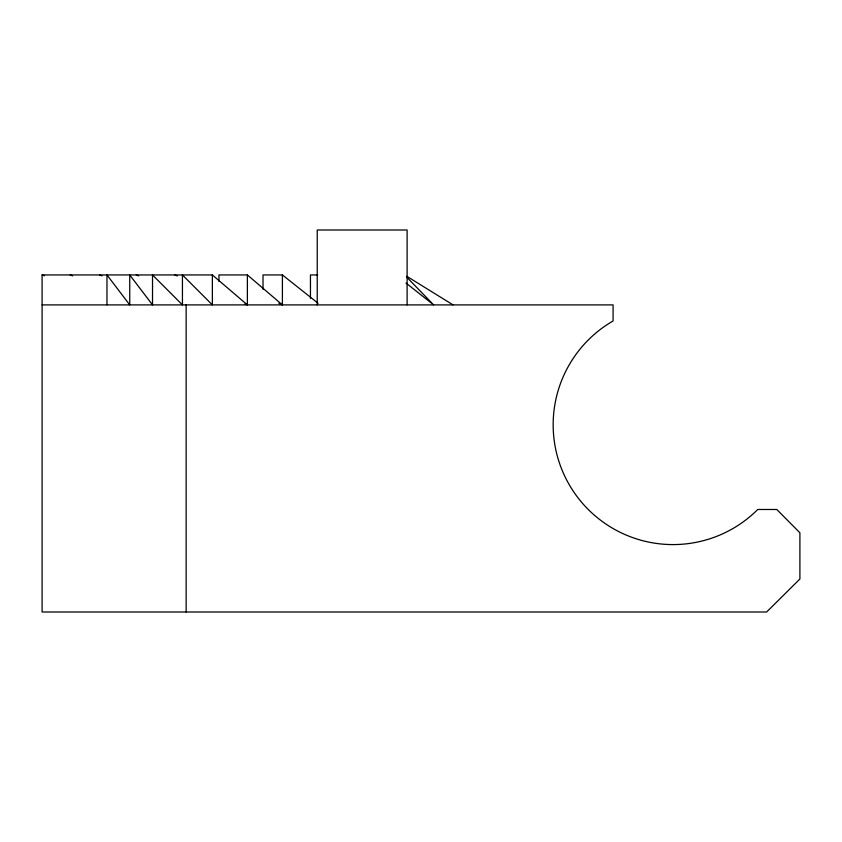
<?xml version="1.0" encoding="UTF-8"?>
<svg xmlns="http://www.w3.org/2000/svg" width="842" height="842" viewBox="0 0 842 842"><rect width="100%" height="100%" fill="white"/><g stroke="black" fill="none" stroke-linecap="round" stroke-linejoin="round"><path stroke-width="1.26" d="M42.1 304.899L613.081 304.899L613.081 320.96A119.848 119.848 0 0 0 577.928 497.706A119.848 119.848 0 0 0 757.747 509.484L776.787 509.484L799.9 532.786L799.9 579.001L766.63 611.997L42.1 611.997L42.1 274.945L212.363 274.945L247.38 304.899L247.38 274.945L218.962 274.945L218.962 281.46M318.108 303.278L282.407 274.945L263.02 274.945L263.02 289.269M317.729 274.945L310.456 274.945L310.456 298.384M42.1 274.945L44.573 275.787M99.556 274.945L102.029 275.839M70.181 274.945L72.633 275.839M136.267 274.945L138.677 275.892M174.904 274.945L177.325 275.944M244.969 303.899L247.38 304.899M278.881 303.236L282.407 304.899L282.407 274.945M406.812 276.302L453.049 304.899M406.012 283.038L433.662 304.899L406.423 276.818M247.38 274.945L282.407 304.899M407.107 304.899L407.107 230.003L317.224 230.003L317.224 304.899M212.363 274.945L212.363 304.899L182.44 274.945L182.44 304.899L152.518 274.945L152.518 304.899L129.742 274.945L129.742 304.899L106.966 274.945L106.966 304.899M186.145 304.899L186.145 611.997"/></g></svg>
